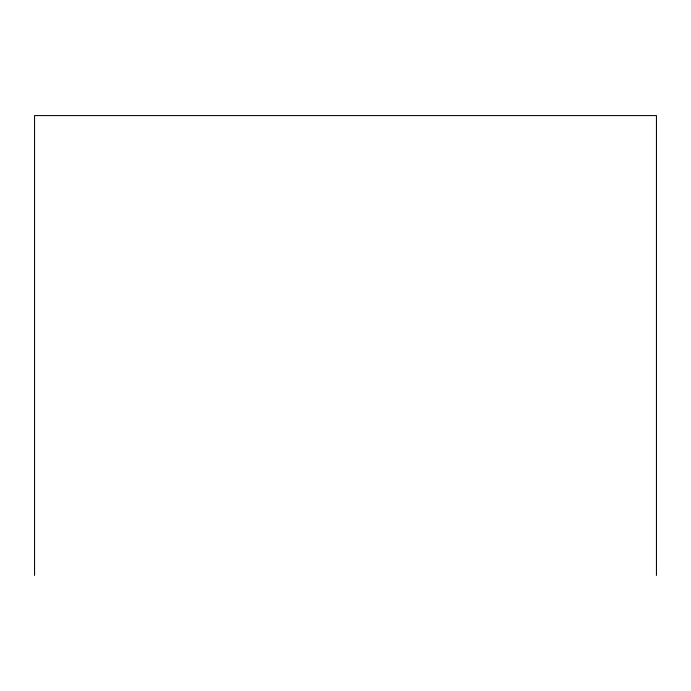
<?xml version="1.0" encoding="UTF-8"?>
<svg xmlns="http://www.w3.org/2000/svg" width="691" height="691" viewBox="0 0 691 691"><rect width="100%" height="100%" fill="white"/><g stroke="black" fill="none" stroke-linecap="round" stroke-linejoin="round"><path stroke-width="1.04" d="M656.45 575.422L656.45 115.578L34.55 115.578L34.55 575.422"/></g></svg>
